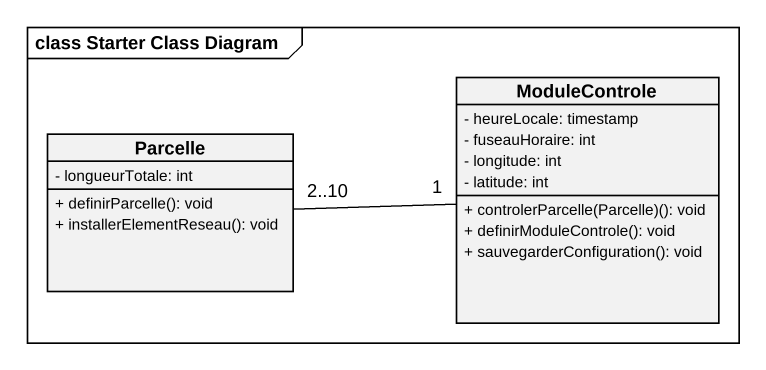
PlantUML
@startuml
mainframe class Starter Class Diagram
hide circle
hide empty members
skinparam classAttributeIconSize 0
class ModuleControle {
  - heureLocale: timestamp
  - fuseauHoraire: int
  - longitude: int
  - latitude: int
  + controlerParcelle(Parcelle)(): void
  + definirModuleControle(): void
  + sauvegarderConfiguration(): void
}
class Parcelle {
  - longueurTotale: int
  + definirParcelle(): void
  + installerElementReseau(): void
}
Parcelle "2..10" -right- "1" ModuleControle
@enduml
